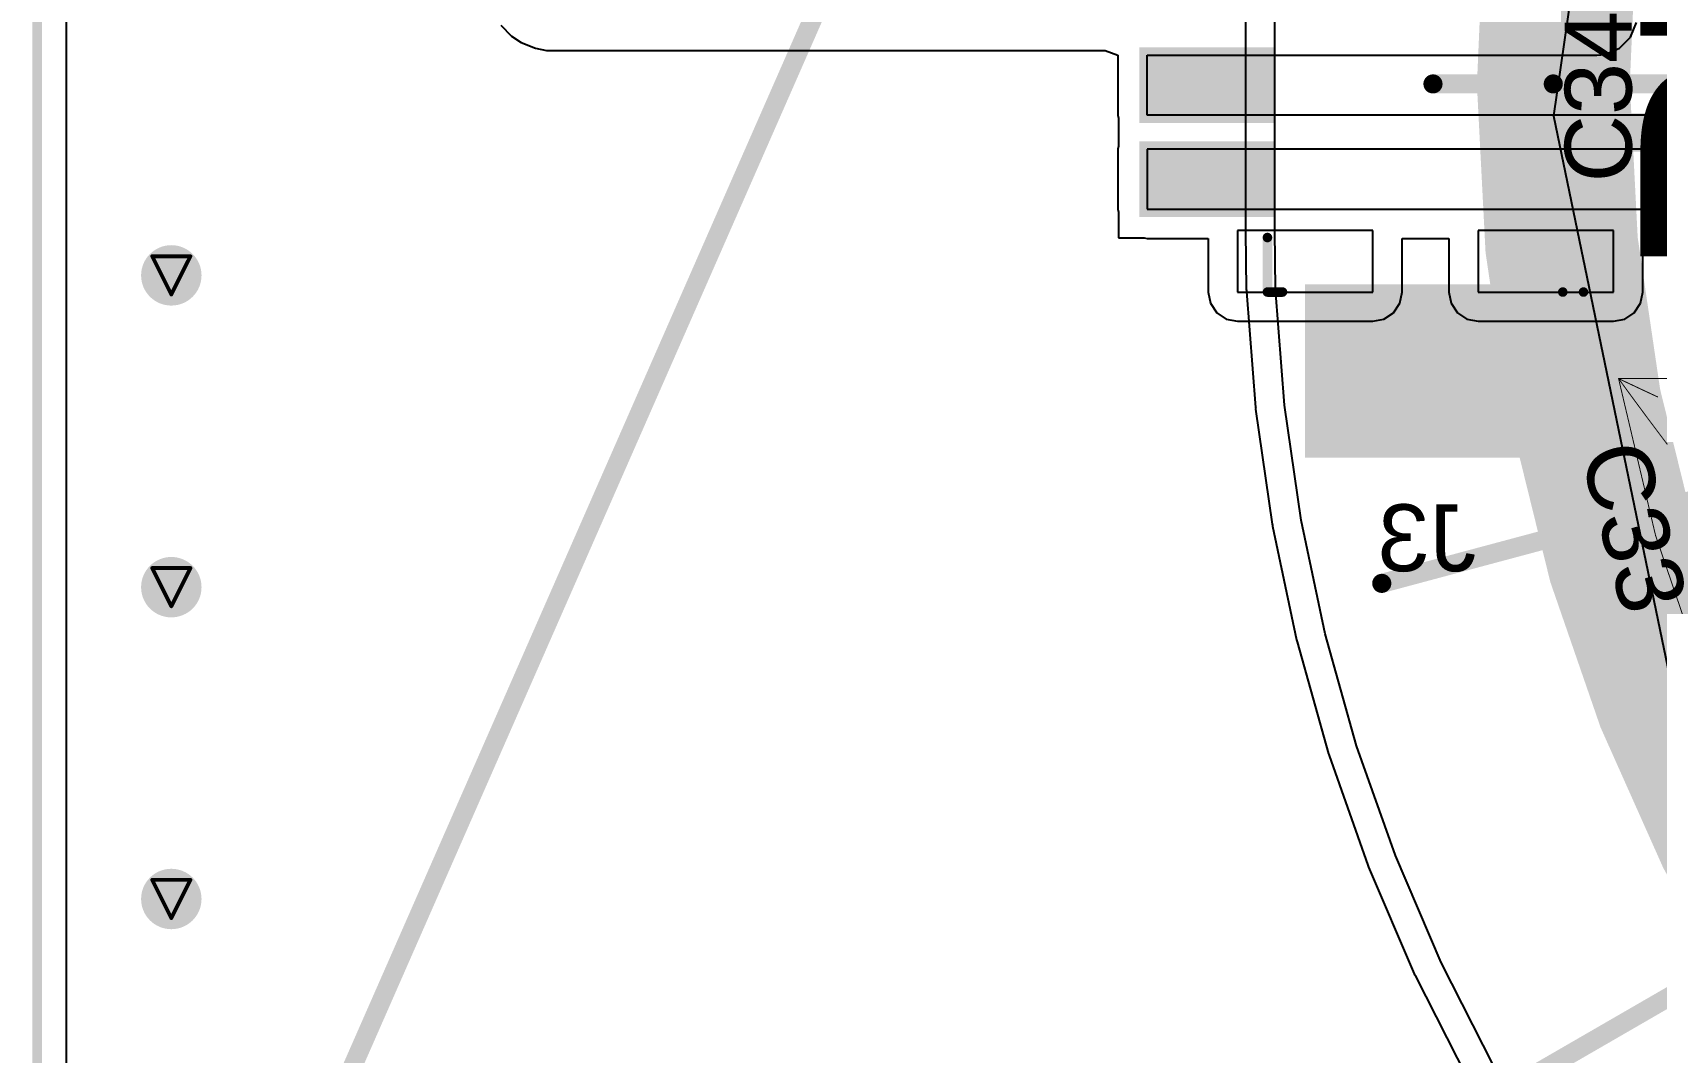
# Model space of a CAD drawing. Header units: inches. Extents: x -7 to 348, y -14 to 159.
# Drawn here: x -6.9 to 14.68, y 6.59 to 20.15 of the extents above; entities that cross this region are included whole.
import ezdxf

# ---------------------------------------------------------------- set-up
doc = ezdxf.new("R2010")
doc.units = ezdxf.units.IN
for name, color, linetype in [('Board Outline', 216, 'Continuous'), ('Bottom Layer', 5, 'Continuous'), ('Bottom Overlay', 54, 'Continuous'), ('Bottom Paste', 16, 'Continuous'), ('Bottom Solder', 6, 'Continuous'), ('Dimension', 6, 'Continuous'), ('Drill Drawing', 1, 'Continuous'), ('Fabrication', 76, 'Continuous'), ('Top Layer', 1, 'Continuous'), ('Top Overlay', 2, 'Continuous'), ('Via Holes', 16, 'Continuous')]:
    doc.layers.add(name, color=color, linetype=linetype)
doc.styles.add('Arial', font='', dxfattribs={"height": 0.2})
doc.styles.add('Arial Black_Bold', font='', dxfattribs={"height": 0.2})
doc.styles.get('Arial').set_extended_font_data('Arial')
doc.styles.get('Arial Black_Bold').set_extended_font_data('Arial Black', bold=True)

msp = doc.modelspace()

# ---------------------------------------------------------------- hatches: boundary and pattern name
at = {"layer": 'Bottom Layer'}
for points in [[(9.511000789999999, 19.84999713), (9.511000789999999, 19.04999619), (7.91100145, 19.04999619), (7.91100145, 19.84999713)], [(9.511000789999999, 18.59999963), (9.511000789999999, 17.79999869), (7.91100145, 17.79999869), (7.91100145, 18.59999963)], [(13.11099994, 16.69999962), (13.11099994, 14.59999874), (10.11100086, 14.59999874), (10.11100086, 16.69999962)]]:
    msp.add_hatch(color=5, dxfattribs=at).paths.add_polyline_path(points)
h = msp.add_hatch(color=5, dxfattribs=at)
edge = h.paths.add_edge_path()
edge.add_arc((-5.05733812, 16.92189402), 0.2999994, 0, 360)
h = msp.add_hatch(color=5, dxfattribs=at)
edge = h.paths.add_edge_path()
edge.add_arc((-5.05733812, 12.77661402), 0.2999994, 0, 360)
h = msp.add_hatch(color=5, dxfattribs=at)
edge = h.paths.add_edge_path()
edge.add_arc((-5.05733812, 8.63133402), 0.2999994, 0, 360)
at = {"layer": 'Bottom Paste'}
for points in [[(9.511000789999999, 19.84999713), (9.511000789999999, 19.04999619), (7.91100145, 19.04999619), (7.91100145, 19.84999713)], [(9.511000789999999, 18.59999963), (9.511000789999999, 17.79999869), (7.91100145, 17.79999869), (7.91100145, 18.59999963)], [(13.11099994, 16.69999962), (13.11099994, 14.59999874), (10.11100086, 14.59999874), (10.11100086, 16.69999962)]]:
    msp.add_hatch(color=16, dxfattribs=at).paths.add_polyline_path(points)
at = {"layer": 'Bottom Solder'}
for points in [[(9.61260079, 19.95159713), (9.61260079, 18.94839619), (7.809401449999999, 18.94839619), (7.809401449999999, 19.95159713)], [(9.61260079, 18.70159963), (9.61260079, 17.69839869), (7.809401449999999, 17.69839869), (7.809401449999999, 18.70159963)], [(13.21259994, 16.80159962), (13.21259994, 14.49839874), (10.00940086, 14.49839874), (10.00940086, 16.80159962)]]:
    msp.add_hatch(color=6, dxfattribs=at).paths.add_polyline_path(points)
h = msp.add_hatch(color=6, dxfattribs=at)
edge = h.paths.add_edge_path()
edge.add_arc((-5.05733812, 16.92189402), 0.4015993999999999, 0, 360)
h = msp.add_hatch(color=6, dxfattribs=at)
edge = h.paths.add_edge_path()
edge.add_arc((-5.05733812, 12.77661402), 0.4015993999999999, 0, 360)
h = msp.add_hatch(color=6, dxfattribs=at)
edge = h.paths.add_edge_path()
edge.add_arc((-5.05733812, 8.63133402), 0.4015993999999999, 0, 360)
at = {"layer": 'Top Layer'}
h = msp.add_hatch(color=1, dxfattribs=at)
edge = h.paths.add_edge_path()
edge.add_arc((-5.05733812, 16.92189402), 0.2999994, 0, 360)
h = msp.add_hatch(color=1, dxfattribs=at)
edge = h.paths.add_edge_path()
edge.add_arc((-5.05733812, 12.77661402), 0.2999994, 0, 360)
h = msp.add_hatch(color=1, dxfattribs=at)
edge = h.paths.add_edge_path()
edge.add_arc((-5.05733812, 8.63133402), 0.2999994, 0, 360)
at = {"layer": 'Via Holes'}
h = msp.add_hatch(color=7, dxfattribs=at)
edge = h.paths.add_edge_path()
edge.add_arc((-5.05733812, 16.92189402), 0.1499997, 0, 360)
h = msp.add_hatch(color=7, dxfattribs=at)
edge = h.paths.add_edge_path()
edge.add_arc((-5.05733812, 12.77661402), 0.1499997, 0, 360)
h = msp.add_hatch(color=7, dxfattribs=at)
edge = h.paths.add_edge_path()
edge.add_arc((-5.05733812, 8.63133402), 0.1499997, 0, 360)

# ---------------------------------------------------------------- linework, layer by layer
at = {"layer": 'Board Outline'}
msp.add_lwpolyline([(-6.839000799999999, -1.4500479, 0.127, 0.127, 0), (-6.839000799999999, 82.39995204, 0.127, 0.127, 0)], format="xyseb", dxfattribs=at)
msp.add_lwpolyline([(-6.839000799999999, -1.4500479, 0.127, 0.127, 0), (-6.839000799999999, 82.39995204, 0.127, 0.127, 0)], format="xyseb", dxfattribs=at)
msp.add_lwpolyline([(-6.839000799999999, -1.4500479, 0.127, 0.127, 0), (-6.839000799999999, 82.39995204, 0.127, 0.127, 0)], format="xyseb", dxfattribs=at)
msp.add_lwpolyline([(-6.839000799999999, -1.4500479, 0.127, 0.127, 0), (-6.839000799999999, 82.39995204, 0.127, 0.127, 0)], format="xyseb", dxfattribs=at)
at = {"layer": 'Bottom Layer'}
for p, q in [((-6.450550979999999, -1.4500479), (-6.450550979999999, 35.17263476)), ((-0.6785356, 20.24830342), (-0.5338445, 20.10361232)), ((-0.5338445, 20.10361232), (-0.4078147799999999, 20.01940116)), ((14.1891893, 19.94053162), (14.33740338, 20.0887457)), ((14.33740338, 20.0887457), (14.41761912, 20.28240038)), ((-0.4078147799999999, 20.01940116), (-0.21876512, 19.94109804)), ((-0.21876512, 19.94109804), (-0.07010654, 19.9115299)), ((-0.07010654, 19.9115299), (0.0322072, 19.91153244)), ((0.0322072, 19.91153244), (7.353490499999999, 19.91153244)), ((7.353490499999999, 19.91153244), (7.52253512, 19.84999586)), ((13.89073168, 19.84999586), (13.99553462, 19.86031588)), ((13.99553462, 19.86031588), (14.1891893, 19.94053162)), ((7.52253512, 19.84999586), (7.52253512, 19.04999492)), ((7.911000179999998, 19.04999492), (7.911000179999998, 19.8499984)), ((7.911000179999998, 19.8499984), (13.89073168, 19.84999586)), ((7.52253512, 19.04999492), (7.53000272, 19.01245372)), ((7.53000272, 19.01245372), (7.53000272, 18.6375421)), ((15.03280712, 19.04999492), (7.911000179999998, 19.04999492)), ((7.53000272, 18.6375421), (7.52253512, 18.6000009)), ((7.52253512, 18.6000009), (7.52253512, 17.79999742)), ((15.46279102, 18.6000009), (7.911000179999998, 18.6000009)), ((7.911000179999998, 18.6000009), (7.911000179999998, 17.79999742)), ((7.52253512, 17.79999742), (7.53000272, 17.76245622)), ((7.53000272, 17.76245622), (7.53000272, 17.41899996)), ((7.911000179999998, 17.79999742), (16.74848314, 17.79999742)), ((10.91099418, 17.51649786), (9.11099778, 17.51649786)), ((9.11099778, 17.51649786), (9.11099778, 16.69999962)), ((10.91099418, 16.69999962), (10.91099418, 17.51649786)), ((14.11100048, 17.51649278), (12.31100154, 17.51649532)), ((12.31100154, 17.51649532), (12.31100154, 16.69999962)), ((14.11100048, 16.69999962), (14.11100048, 17.51649278)), ((7.53000272, 17.41899996), (7.87345898, 17.41899996)), ((7.87345898, 17.41899996), (7.911000179999998, 17.41153236)), ((7.911000179999998, 17.41153236), (8.72253272, 17.41153236)), ((8.72253272, 17.41153236), (8.72253272, 16.69999962)), ((11.29945924, 16.69999962), (11.29945924, 17.41153236)), ((11.29945924, 17.41153236), (11.92253648, 17.41153236)), ((11.92253648, 17.41153236), (11.92253648, 16.69999962)), ((14.49946554, 16.69999962), (14.49946554, 17.41153236)), ((14.49946554, 17.41153236), (16.74848314, 17.41153236)), ((8.72253272, 16.69999962), (8.7521034, 16.55134104)), ((9.11099778, 16.69999962), (10.91099418, 16.69999962)), ((11.26988856, 16.55134104), (11.29945924, 16.69999962)), ((11.92253648, 16.69999962), (11.95210716, 16.55134104)), ((12.31100154, 16.69999962), (14.11100048, 16.69999962)), ((14.46989486, 16.55134104), (14.49946554, 16.69999962)), ((8.7521034, 16.55134104), (8.83631202, 16.42531386)), ((8.83631202, 16.42531386), (8.962339199999999, 16.34110524)), ((11.05965276, 16.34110524), (11.18567994, 16.42531386)), ((11.18567994, 16.42531386), (11.26988856, 16.55134104)), ((11.95210716, 16.55134104), (12.03631578, 16.42531386)), ((12.03631578, 16.42531386), (12.16234296, 16.34110524)), ((14.25965906, 16.34110524), (14.38568624, 16.42531386)), ((14.38568624, 16.42531386), (14.46989486, 16.55134104)), ((8.962339199999999, 16.34110524), (9.11099778, 16.31153456)), ((9.11099778, 16.31153456), (10.91099418, 16.31153456)), ((10.91099418, 16.31153456), (11.05965276, 16.34110524)), ((12.16234296, 16.34110524), (12.31100154, 16.31153456)), ((12.31100154, 16.31153456), (14.11100048, 16.31153456)), ((14.11100048, 16.31153456), (14.25965906, 16.34110524))]:
    msp.add_line(p, q, dxfattribs=at)
at = {"layer": 'Bottom Overlay'}
for points in [[(13.71100128, 22.19999878, 0.127, 0.127, 0), (13.71100382, 16.70000216, 0.127, 0.127, 0)], [(9.51099952, 16.69999962, 0.127, 0.127, 0), (9.51099952, 17.42500198, 0.127, 0.127, 0)], [(9.51099952, 16.69999962, 0.127, 0.127, 0), (9.71100166, 16.69999708, 0.127, 0.127, 0)], [(13.43600056, 16.69999962, 0.127, 0.127, 0), (13.71100382, 16.70000216, 0.127, 0.127, 0)]]:
    msp.add_lwpolyline(points, format="xyseb", dxfattribs=at)
for points in [[(9.47924952, 17.42500198, 0.0635, 0.0635, 1), (9.54274952, 17.42500198, 0.0635, 0.0635, 1)], [(9.47924952, 16.69999962, 0.0635, 0.0635, 1), (9.54274952, 16.69999962, 0.0635, 0.0635, 1)], [(9.47924952, 16.69999962, 0.0635, 0.0635, 1), (9.54274952, 16.69999962, 0.0635, 0.0635, 1)], [(9.679251659999998, 16.69999708, 0.0635, 0.0635, 1), (9.74275166, 16.69999708, 0.0635, 0.0635, 1)], [(13.40425056, 16.69999962, 0.0635, 0.0635, 1), (13.46775056, 16.69999962, 0.0635, 0.0635, 1)], [(13.67925382, 16.70000216, 0.0635, 0.0635, 1), (13.74275382, 16.70000216, 0.0635, 0.0635, 1)], [(13.67925382, 16.70000216, 0.0635, 0.0635, 1), (13.74275382, 16.70000216, 0.0635, 0.0635, 1)]]:
    msp.add_lwpolyline(points, format="xyseb", close=True, dxfattribs=at)
at = {"layer": 'Dimension'}
for points in [[(58.31000022, 19.46699942, 0.254, 0.254, 1), (13.30999878, 19.46699942, 0.254, 0.254, 1)], [(11.64750528, 19.46692068, 0.127, 0.127, 1), (11.77450528, 19.46692068, 0.127, 0.127, 1)], [(13.24649878, 19.46699942, 0.127, 0.127, 1), (13.37349878, 19.46699942, 0.127, 0.127, 1)], [(10.96697832, 12.82730226, 0.127, 0.127, 1), (11.09397832, 12.82730226, 0.127, 0.127, 1)]]:
    msp.add_lwpolyline(points, format="xyseb", close=True, dxfattribs=at)
for points in [[(11.51100568, 5.39999936, 0.254, 0.254, 0), (60.30564265999999, 33.60929524, 0.254, 0.254, 0)], [(11.03047832, 12.82730226, 0.254, 0.254, 0), (59.3267673, 25.76825935999999, 0.254, 0.254, 0)], [(11.71100528, 19.46692068, 0.254, 0.254, 0), (61.71100434, 19.46692576, 0.254, 0.254, 0)]]:
    msp.add_lwpolyline(points, format="xyseb", dxfattribs=at)
at = {"layer": 'Drill Drawing'}
for points in [[(-5.31133812, 17.17589402, 0.0508, 0.0508, 0), (-4.803338119999999, 17.17589402, 0.0508, 0.0508, 0)], [(-5.31133812, 17.17589402, 0.0508, 0.0508, 0), (-5.05733812, 16.66789402, 0.0508, 0.0508, 0)], [(-5.05733812, 16.66789402, 0.0508, 0.0508, 0), (-4.803338119999999, 17.17589402, 0.0508, 0.0508, 0)], [(-5.31133812, 13.03061402, 0.0508, 0.0508, 0), (-4.803338119999999, 13.03061402, 0.0508, 0.0508, 0)], [(-5.31133812, 13.03061402, 0.0508, 0.0508, 0), (-5.05733812, 12.52261402, 0.0508, 0.0508, 0)], [(-5.05733812, 12.52261402, 0.0508, 0.0508, 0), (-4.803338119999999, 13.03061402, 0.0508, 0.0508, 0)], [(-5.31133812, 8.88533402, 0.0508, 0.0508, 0), (-4.803338119999999, 8.88533402, 0.0508, 0.0508, 0)], [(-5.31133812, 8.88533402, 0.0508, 0.0508, 0), (-5.05733812, 8.37733402, 0.0508, 0.0508, 0)], [(-5.05733812, 8.37733402, 0.0508, 0.0508, 0), (-4.803338119999999, 8.88533402, 0.0508, 0.0508, 0)]]:
    msp.add_lwpolyline(points, format="xyseb", dxfattribs=at)
for points in [[(-5.32403812, 17.17589402, 0.0254, 0.0254, 1), (-5.29863812, 17.17589402, 0.0254, 0.0254, 1)], [(-5.32403812, 17.17589402, 0.0254, 0.0254, 1), (-5.29863812, 17.17589402, 0.0254, 0.0254, 1)], [(-4.81603812, 17.17589402, 0.0254, 0.0254, 1), (-4.79063812, 17.17589402, 0.0254, 0.0254, 1)], [(-4.81603812, 17.17589402, 0.0254, 0.0254, 1), (-4.79063812, 17.17589402, 0.0254, 0.0254, 1)], [(-5.07003812, 16.66789402, 0.0254, 0.0254, 1), (-5.04463812, 16.66789402, 0.0254, 0.0254, 1)], [(-5.07003812, 16.66789402, 0.0254, 0.0254, 1), (-5.04463812, 16.66789402, 0.0254, 0.0254, 1)], [(-5.32403812, 13.03061402, 0.0254, 0.0254, 1), (-5.29863812, 13.03061402, 0.0254, 0.0254, 1)], [(-5.32403812, 13.03061402, 0.0254, 0.0254, 1), (-5.29863812, 13.03061402, 0.0254, 0.0254, 1)], [(-4.81603812, 13.03061402, 0.0254, 0.0254, 1), (-4.79063812, 13.03061402, 0.0254, 0.0254, 1)], [(-4.81603812, 13.03061402, 0.0254, 0.0254, 1), (-4.79063812, 13.03061402, 0.0254, 0.0254, 1)], [(-5.07003812, 12.52261402, 0.0254, 0.0254, 1), (-5.04463812, 12.52261402, 0.0254, 0.0254, 1)], [(-5.07003812, 12.52261402, 0.0254, 0.0254, 1), (-5.04463812, 12.52261402, 0.0254, 0.0254, 1)], [(-5.32403812, 8.88533402, 0.0254, 0.0254, 1), (-5.29863812, 8.88533402, 0.0254, 0.0254, 1)], [(-5.32403812, 8.88533402, 0.0254, 0.0254, 1), (-5.29863812, 8.88533402, 0.0254, 0.0254, 1)], [(-4.81603812, 8.88533402, 0.0254, 0.0254, 1), (-4.79063812, 8.88533402, 0.0254, 0.0254, 1)], [(-4.81603812, 8.88533402, 0.0254, 0.0254, 1), (-4.79063812, 8.88533402, 0.0254, 0.0254, 1)], [(-5.07003812, 8.37733402, 0.0254, 0.0254, 1), (-5.04463812, 8.37733402, 0.0254, 0.0254, 1)], [(-5.07003812, 8.37733402, 0.0254, 0.0254, 1), (-5.04463812, 8.37733402, 0.0254, 0.0254, 1)]]:
    msp.add_lwpolyline(points, format="xyseb", close=True, dxfattribs=at)
at = {"layer": 'Fabrication'}
for points in [[(54.51114574, 31.13829434, 0.0127, 0.0127, -1.205705075990638), (14.17744688, 15.54997652, 0.0127, 0.0127, 0)], [(54.51114574, 31.13829434, 0.0127, 0.0127, -1.205705075990638), (14.17744688, 15.54997652, 0.0127, 0.0127, 0)], [(14.17744688, 15.54997398, 0.0127, 0.0127, 0), (22.3943037, 15.54997398, 0.0127, 0.0127, 0)], [(14.17744688, 15.54997398, 0.0127, 0.0127, 0), (14.19260306, 15.52903422, 0.0127, 0.0127, 0)], [(14.17744688, 15.54997398, 0.0127, 0.0127, 0), (14.19745446, 15.54045914, 0.0127, 0.0127, 0)], [(14.17744688, 15.54997398, 0.0127, 0.0127, 0), (14.19260306, 15.52903422, 0.0127, 0.0127, 0)], [(14.17744688, 15.54997398, 0.0127, 0.0127, 0), (22.3943037, 15.54997398, 0.0127, 0.0127, 0)], [(14.17744688, 15.54997398, 0.0127, 0.0127, 0), (14.19745446, 15.54045914, 0.0127, 0.0127, 0)], [(14.19745446, 15.54045914, 0.0127, 0.0127, 0), (14.21915622, 15.53014928, 0.0127, 0.0127, 0)], [(14.19745446, 15.54045914, 0.0127, 0.0127, 0), (14.21915622, 15.53014928, 0.0127, 0.0127, 0)], [(14.19260306, 15.52903422, 0.0127, 0.0127, 0), (14.20670768, 15.50957274, 0.0127, 0.0127, 0)], [(14.19260306, 15.52903422, 0.0127, 0.0127, 0), (14.20670768, 15.50957274, 0.0127, 0.0127, 0)], [(14.20670768, 15.50957274, 0.0127, 0.0127, 0), (14.22192736, 15.48859488, 0.0127, 0.0127, 0)], [(14.20670768, 15.50957274, 0.0127, 0.0127, 0), (14.22192736, 15.48859488, 0.0127, 0.0127, 0)], [(14.21915622, 15.53014928, 0.0127, 0.0127, 0), (14.24088338, 15.51983942, 0.0127, 0.0127, 0)], [(14.21915622, 15.53014928, 0.0127, 0.0127, 0), (14.24088338, 15.51983942, 0.0127, 0.0127, 0)], [(14.22192736, 15.48859488, 0.0127, 0.0127, 0), (14.23717752, 15.46759924, 0.0127, 0.0127, 0)], [(14.22192736, 15.48859488, 0.0127, 0.0127, 0), (14.23717752, 15.46759924, 0.0127, 0.0127, 0)], [(14.23717752, 15.46759924, 0.0127, 0.0127, 0), (14.25355036, 15.44508722, 0.0127, 0.0127, 0)], [(14.23717752, 15.46759924, 0.0127, 0.0127, 0), (14.25355036, 15.44508722, 0.0127, 0.0127, 0)], [(14.24088338, 15.51983942, 0.0127, 0.0127, 0), (14.26430472, 15.50873962, 0.0127, 0.0127, 0)], [(14.24088338, 15.51983942, 0.0127, 0.0127, 0), (14.26430472, 15.50873962, 0.0127, 0.0127, 0)], [(14.25355036, 15.44508722, 0.0127, 0.0127, 0), (14.26995622, 15.4225625, 0.0127, 0.0127, 0)], [(14.25355036, 15.44508722, 0.0127, 0.0127, 0), (14.26995622, 15.4225625, 0.0127, 0.0127, 0)], [(14.26430472, 15.50873962, 0.0127, 0.0127, 0), (14.28774892, 15.49764236, 0.0127, 0.0127, 0)], [(14.26430472, 15.50873962, 0.0127, 0.0127, 0), (14.28774892, 15.49764236, 0.0127, 0.0127, 0)], [(14.26995622, 15.4225625, 0.0127, 0.0127, 0), (14.2874873, 15.3985214, 0.0127, 0.0127, 0)], [(14.26995622, 15.4225625, 0.0127, 0.0127, 0), (14.2874873, 15.3985214, 0.0127, 0.0127, 0)], [(14.2874873, 15.3985214, 0.0127, 0.0127, 0), (14.3050514, 15.3744676, 0.0127, 0.0127, 0)], [(14.2874873, 15.3985214, 0.0127, 0.0127, 0), (14.3050514, 15.3744676, 0.0127, 0.0127, 0)], [(14.28774892, 15.49764236, 0.0127, 0.0127, 0), (14.31121852, 15.48654764, 0.0127, 0.0127, 0)], [(14.28774892, 15.49764236, 0.0127, 0.0127, 0), (14.31121852, 15.48654764, 0.0127, 0.0127, 0)], [(14.3050514, 15.3744676, 0.0127, 0.0127, 0), (14.3237458, 15.3489025, 0.0127, 0.0127, 0)], [(14.3050514, 15.3744676, 0.0127, 0.0127, 0), (14.3237458, 15.3489025, 0.0127, 0.0127, 0)], [(14.31121852, 15.48654764, 0.0127, 0.0127, 0), (14.3363823, 15.47466552, 0.0127, 0.0127, 0)], [(14.31121852, 15.48654764, 0.0127, 0.0127, 0), (14.3363823, 15.47466552, 0.0127, 0.0127, 0)], [(14.3237458, 15.3489025, 0.0127, 0.0127, 0), (14.34357304, 15.3218261, 0.0127, 0.0127, 0)], [(14.3237458, 15.3489025, 0.0127, 0.0127, 0), (14.34357304, 15.3218261, 0.0127, 0.0127, 0)], [(14.3363823, 15.47466552, 0.0127, 0.0127, 0), (14.36156894, 15.46278848, 0.0127, 0.0127, 0)], [(14.3363823, 15.47466552, 0.0127, 0.0127, 0), (14.36156894, 15.46278848, 0.0127, 0.0127, 0)], [(14.34357304, 15.3218261, 0.0127, 0.0127, 0), (14.36453566, 15.29324094, 0.0127, 0.0127, 0)], [(14.34357304, 15.3218261, 0.0127, 0.0127, 0), (14.36453566, 15.29324094, 0.0127, 0.0127, 0)], [(14.36156894, 15.46278848, 0.0127, 0.0127, 0), (14.3884523, 15.45012658, 0.0127, 0.0127, 0)], [(14.36156894, 15.46278848, 0.0127, 0.0127, 0), (14.3884523, 15.45012658, 0.0127, 0.0127, 0)], [(14.3884523, 15.45012658, 0.0127, 0.0127, 0), (14.4153509, 15.43747738, 0.0127, 0.0127, 0)], [(14.3884523, 15.45012658, 0.0127, 0.0127, 0), (14.4153509, 15.43747738, 0.0127, 0.0127, 0)], [(14.4153509, 15.43747738, 0.0127, 0.0127, 0), (14.44394876, 15.4240484, 0.0127, 0.0127, 0)], [(14.4153509, 15.43747738, 0.0127, 0.0127, 0), (14.44394876, 15.4240484, 0.0127, 0.0127, 0)], [(14.44394876, 15.4240484, 0.0127, 0.0127, 0), (14.47423826, 15.40984218, 0.0127, 0.0127, 0)], [(14.44394876, 15.4240484, 0.0127, 0.0127, 0), (14.47423826, 15.40984218, 0.0127, 0.0127, 0)], [(14.47423826, 15.40984218, 0.0127, 0.0127, 0), (14.5062194, 15.39486888, 0.0127, 0.0127, 0)], [(14.47423826, 15.40984218, 0.0127, 0.0127, 0), (14.5062194, 15.39486888, 0.0127, 0.0127, 0)], [(14.5062194, 15.39486888, 0.0127, 0.0127, 0), (14.5398871, 15.3791285, 0.0127, 0.0127, 0)], [(14.5062194, 15.39486888, 0.0127, 0.0127, 0), (14.5398871, 15.3791285, 0.0127, 0.0127, 0)], [(14.5398871, 15.3791285, 0.0127, 0.0127, 0), (14.57523628, 15.3626312, 0.0127, 0.0127, 0)], [(14.5398871, 15.3791285, 0.0127, 0.0127, 0), (14.57523628, 15.3626312, 0.0127, 0.0127, 0)], [(14.57523628, 15.3626312, 0.0127, 0.0127, 0), (14.61393826, 15.34459974, 0.0127, 0.0127, 0)], [(14.57523628, 15.3626312, 0.0127, 0.0127, 0), (14.61393826, 15.34459974, 0.0127, 0.0127, 0)], [(14.61393826, 15.34459974, 0.0127, 0.0127, 0), (14.65598542, 15.32504682, 0.0127, 0.0127, 0)], [(14.61393826, 15.34459974, 0.0127, 0.0127, 0), (14.65598542, 15.32504682, 0.0127, 0.0127, 0)], [(14.65598542, 15.32504682, 0.0127, 0.0127, 0), (14.70134982, 15.3039953, 0.0127, 0.0127, 0)], [(14.65598542, 15.32504682, 0.0127, 0.0127, 0), (14.70134982, 15.3039953, 0.0127, 0.0127, 0)], [(14.36453566, 15.29324094, 0.0127, 0.0127, 0), (14.3866362, 15.26315464, 0.0127, 0.0127, 0)], [(14.36453566, 15.29324094, 0.0127, 0.0127, 0), (14.3866362, 15.26315464, 0.0127, 0.0127, 0)], [(14.3866362, 15.26315464, 0.0127, 0.0127, 0), (14.40987466, 15.23157228, 0.0127, 0.0127, 0)], [(14.3866362, 15.26315464, 0.0127, 0.0127, 0), (14.40987466, 15.23157228, 0.0127, 0.0127, 0)], [(14.40987466, 15.23157228, 0.0127, 0.0127, 0), (14.43535848, 15.19699526, 0.0127, 0.0127, 0)], [(14.40987466, 15.23157228, 0.0127, 0.0127, 0), (14.43535848, 15.19699526, 0.0127, 0.0127, 0)], [(14.43535848, 15.19699526, 0.0127, 0.0127, 0), (14.4630902, 15.15944136, 0.0127, 0.0127, 0)], [(14.43535848, 15.19699526, 0.0127, 0.0127, 0), (14.4630902, 15.15944136, 0.0127, 0.0127, 0)], [(14.4630902, 15.15944136, 0.0127, 0.0127, 0), (14.49417726, 15.11742976, 0.0127, 0.0127, 0)], [(14.4630902, 15.15944136, 0.0127, 0.0127, 0), (14.49417726, 15.11742976, 0.0127, 0.0127, 0)], [(14.49417726, 15.11742976, 0.0127, 0.0127, 0), (14.53083962, 15.06800136, 0.0127, 0.0127, 0)], [(14.49417726, 15.11742976, 0.0127, 0.0127, 0), (14.53083962, 15.06800136, 0.0127, 0.0127, 0)], [(14.53083962, 15.06800136, 0.0127, 0.0127, 0), (14.57750704, 15.00526082, 0.0127, 0.0127, 0)], [(14.53083962, 15.06800136, 0.0127, 0.0127, 0), (14.57750704, 15.00526082, 0.0127, 0.0127, 0)], [(14.57750704, 15.00526082, 0.0127, 0.0127, 0), (14.65519802, 14.90124782, 0.0127, 0.0127, 0)], [(14.57750704, 15.00526082, 0.0127, 0.0127, 0), (14.65519802, 14.90124782, 0.0127, 0.0127, 0)], [(14.65519802, 14.90124782, 0.0127, 0.0127, 0), (14.82709252, 14.67301104, 0.0127, 0.0127, 0)], [(14.65519802, 14.90124782, 0.0127, 0.0127, 0), (14.82709252, 14.67301104, 0.0127, 0.0127, 0)]]:
    msp.add_lwpolyline(points, format="xyseb", dxfattribs=at)
for points in [[(14.17427188, 15.54997652, 0.00635, 0.00635, 1), (14.18062188, 15.54997652, 0.00635, 0.00635, 1)], [(14.17427188, 15.54997652, 0.00635, 0.00635, 1), (14.18062188, 15.54997652, 0.00635, 0.00635, 1)], [(14.17427188, 15.54997398, 0.00635, 0.00635, 1), (14.18062188, 15.54997398, 0.00635, 0.00635, 1)], [(14.17427188, 15.54997398, 0.00635, 0.00635, 1), (14.18062188, 15.54997398, 0.00635, 0.00635, 1)], [(14.17427188, 15.54997398, 0.00635, 0.00635, 1), (14.18062188, 15.54997398, 0.00635, 0.00635, 1)], [(14.17427188, 15.54997398, 0.00635, 0.00635, 1), (14.18062188, 15.54997398, 0.00635, 0.00635, 1)], [(14.17427188, 15.54997398, 0.00635, 0.00635, 1), (14.18062188, 15.54997398, 0.00635, 0.00635, 1)], [(14.17427188, 15.54997398, 0.00635, 0.00635, 1), (14.18062188, 15.54997398, 0.00635, 0.00635, 1)], [(14.19427946, 15.54045914, 0.00635, 0.00635, 1), (14.20062946, 15.54045914, 0.00635, 0.00635, 1)], [(14.19427946, 15.54045914, 0.00635, 0.00635, 1), (14.20062946, 15.54045914, 0.00635, 0.00635, 1)], [(14.19427946, 15.54045914, 0.00635, 0.00635, 1), (14.20062946, 15.54045914, 0.00635, 0.00635, 1)], [(14.19427946, 15.54045914, 0.00635, 0.00635, 1), (14.20062946, 15.54045914, 0.00635, 0.00635, 1)], [(14.18942806, 15.52903422, 0.00635, 0.00635, 1), (14.19577806, 15.52903422, 0.00635, 0.00635, 1)], [(14.18942806, 15.52903422, 0.00635, 0.00635, 1), (14.19577806, 15.52903422, 0.00635, 0.00635, 1)], [(14.18942806, 15.52903422, 0.00635, 0.00635, 1), (14.19577806, 15.52903422, 0.00635, 0.00635, 1)], [(14.18942806, 15.52903422, 0.00635, 0.00635, 1), (14.19577806, 15.52903422, 0.00635, 0.00635, 1)], [(14.20353268, 15.50957274, 0.00635, 0.00635, 1), (14.20988268, 15.50957274, 0.00635, 0.00635, 1)], [(14.20353268, 15.50957274, 0.00635, 0.00635, 1), (14.20988268, 15.50957274, 0.00635, 0.00635, 1)], [(14.20353268, 15.50957274, 0.00635, 0.00635, 1), (14.20988268, 15.50957274, 0.00635, 0.00635, 1)], [(14.20353268, 15.50957274, 0.00635, 0.00635, 1), (14.20988268, 15.50957274, 0.00635, 0.00635, 1)], [(14.21598122, 15.53014928, 0.00635, 0.00635, 1), (14.22233122, 15.53014928, 0.00635, 0.00635, 1)], [(14.21598122, 15.53014928, 0.00635, 0.00635, 1), (14.22233122, 15.53014928, 0.00635, 0.00635, 1)], [(14.21598122, 15.53014928, 0.00635, 0.00635, 1), (14.22233122, 15.53014928, 0.00635, 0.00635, 1)], [(14.21598122, 15.53014928, 0.00635, 0.00635, 1), (14.22233122, 15.53014928, 0.00635, 0.00635, 1)], [(14.21875236, 15.48859488, 0.00635, 0.00635, 1), (14.22510236, 15.48859488, 0.00635, 0.00635, 1)], [(14.21875236, 15.48859488, 0.00635, 0.00635, 1), (14.22510236, 15.48859488, 0.00635, 0.00635, 1)], [(14.21875236, 15.48859488, 0.00635, 0.00635, 1), (14.22510236, 15.48859488, 0.00635, 0.00635, 1)], [(14.21875236, 15.48859488, 0.00635, 0.00635, 1), (14.22510236, 15.48859488, 0.00635, 0.00635, 1)], [(14.23400252, 15.46759924, 0.00635, 0.00635, 1), (14.24035252, 15.46759924, 0.00635, 0.00635, 1)], [(14.23400252, 15.46759924, 0.00635, 0.00635, 1), (14.24035252, 15.46759924, 0.00635, 0.00635, 1)], [(14.23400252, 15.46759924, 0.00635, 0.00635, 1), (14.24035252, 15.46759924, 0.00635, 0.00635, 1)], [(14.23400252, 15.46759924, 0.00635, 0.00635, 1), (14.24035252, 15.46759924, 0.00635, 0.00635, 1)], [(14.23770838, 15.51983942, 0.00635, 0.00635, 1), (14.24405838, 15.51983942, 0.00635, 0.00635, 1)], [(14.23770838, 15.51983942, 0.00635, 0.00635, 1), (14.24405838, 15.51983942, 0.00635, 0.00635, 1)], [(14.23770838, 15.51983942, 0.00635, 0.00635, 1), (14.24405838, 15.51983942, 0.00635, 0.00635, 1)], [(14.23770838, 15.51983942, 0.00635, 0.00635, 1), (14.24405838, 15.51983942, 0.00635, 0.00635, 1)], [(14.25037536, 15.44508722, 0.00635, 0.00635, 1), (14.25672536, 15.44508722, 0.00635, 0.00635, 1)], [(14.25037536, 15.44508722, 0.00635, 0.00635, 1), (14.25672536, 15.44508722, 0.00635, 0.00635, 1)], [(14.25037536, 15.44508722, 0.00635, 0.00635, 1), (14.25672536, 15.44508722, 0.00635, 0.00635, 1)], [(14.25037536, 15.44508722, 0.00635, 0.00635, 1), (14.25672536, 15.44508722, 0.00635, 0.00635, 1)], [(14.26112972, 15.50873962, 0.00635, 0.00635, 1), (14.26747972, 15.50873962, 0.00635, 0.00635, 1)], [(14.26112972, 15.50873962, 0.00635, 0.00635, 1), (14.26747972, 15.50873962, 0.00635, 0.00635, 1)], [(14.26112972, 15.50873962, 0.00635, 0.00635, 1), (14.26747972, 15.50873962, 0.00635, 0.00635, 1)], [(14.26112972, 15.50873962, 0.00635, 0.00635, 1), (14.26747972, 15.50873962, 0.00635, 0.00635, 1)], [(14.26678122, 15.4225625, 0.00635, 0.00635, 1), (14.27313122, 15.4225625, 0.00635, 0.00635, 1)], [(14.26678122, 15.4225625, 0.00635, 0.00635, 1), (14.27313122, 15.4225625, 0.00635, 0.00635, 1)], [(14.26678122, 15.4225625, 0.00635, 0.00635, 1), (14.27313122, 15.4225625, 0.00635, 0.00635, 1)], [(14.26678122, 15.4225625, 0.00635, 0.00635, 1), (14.27313122, 15.4225625, 0.00635, 0.00635, 1)], [(14.2843123, 15.3985214, 0.00635, 0.00635, 1), (14.2906623, 15.3985214, 0.00635, 0.00635, 1)], [(14.2843123, 15.3985214, 0.00635, 0.00635, 1), (14.2906623, 15.3985214, 0.00635, 0.00635, 1)], [(14.2843123, 15.3985214, 0.00635, 0.00635, 1), (14.2906623, 15.3985214, 0.00635, 0.00635, 1)], [(14.2843123, 15.3985214, 0.00635, 0.00635, 1), (14.2906623, 15.3985214, 0.00635, 0.00635, 1)], [(14.28457392, 15.49764236, 0.00635, 0.00635, 1), (14.29092392, 15.49764236, 0.00635, 0.00635, 1)], [(14.28457392, 15.49764236, 0.00635, 0.00635, 1), (14.29092392, 15.49764236, 0.00635, 0.00635, 1)], [(14.28457392, 15.49764236, 0.00635, 0.00635, 1), (14.29092392, 15.49764236, 0.00635, 0.00635, 1)], [(14.28457392, 15.49764236, 0.00635, 0.00635, 1), (14.29092392, 15.49764236, 0.00635, 0.00635, 1)], [(14.3018764, 15.3744676, 0.00635, 0.00635, 1), (14.3082264, 15.3744676, 0.00635, 0.00635, 1)], [(14.3018764, 15.3744676, 0.00635, 0.00635, 1), (14.3082264, 15.3744676, 0.00635, 0.00635, 1)], [(14.3018764, 15.3744676, 0.00635, 0.00635, 1), (14.3082264, 15.3744676, 0.00635, 0.00635, 1)], [(14.3018764, 15.3744676, 0.00635, 0.00635, 1), (14.3082264, 15.3744676, 0.00635, 0.00635, 1)], [(14.30804352, 15.48654764, 0.00635, 0.00635, 1), (14.31439352, 15.48654764, 0.00635, 0.00635, 1)], [(14.30804352, 15.48654764, 0.00635, 0.00635, 1), (14.31439352, 15.48654764, 0.00635, 0.00635, 1)], [(14.30804352, 15.48654764, 0.00635, 0.00635, 1), (14.31439352, 15.48654764, 0.00635, 0.00635, 1)], [(14.30804352, 15.48654764, 0.00635, 0.00635, 1), (14.31439352, 15.48654764, 0.00635, 0.00635, 1)], [(14.3205708, 15.3489025, 0.00635, 0.00635, 1), (14.3269208, 15.3489025, 0.00635, 0.00635, 1)], [(14.3205708, 15.3489025, 0.00635, 0.00635, 1), (14.3269208, 15.3489025, 0.00635, 0.00635, 1)], [(14.3205708, 15.3489025, 0.00635, 0.00635, 1), (14.3269208, 15.3489025, 0.00635, 0.00635, 1)], [(14.3205708, 15.3489025, 0.00635, 0.00635, 1), (14.3269208, 15.3489025, 0.00635, 0.00635, 1)], [(14.3332073, 15.47466552, 0.00635, 0.00635, 1), (14.3395573, 15.47466552, 0.00635, 0.00635, 1)], [(14.3332073, 15.47466552, 0.00635, 0.00635, 1), (14.3395573, 15.47466552, 0.00635, 0.00635, 1)], [(14.3332073, 15.47466552, 0.00635, 0.00635, 1), (14.3395573, 15.47466552, 0.00635, 0.00635, 1)], [(14.3332073, 15.47466552, 0.00635, 0.00635, 1), (14.3395573, 15.47466552, 0.00635, 0.00635, 1)], [(14.34039804, 15.3218261, 0.00635, 0.00635, 1), (14.34674804, 15.3218261, 0.00635, 0.00635, 1)], [(14.34039804, 15.3218261, 0.00635, 0.00635, 1), (14.34674804, 15.3218261, 0.00635, 0.00635, 1)], [(14.34039804, 15.3218261, 0.00635, 0.00635, 1), (14.34674804, 15.3218261, 0.00635, 0.00635, 1)], [(14.34039804, 15.3218261, 0.00635, 0.00635, 1), (14.34674804, 15.3218261, 0.00635, 0.00635, 1)], [(14.35839394, 15.46278848, 0.00635, 0.00635, 1), (14.36474394, 15.46278848, 0.00635, 0.00635, 1)], [(14.35839394, 15.46278848, 0.00635, 0.00635, 1), (14.36474394, 15.46278848, 0.00635, 0.00635, 1)], [(14.35839394, 15.46278848, 0.00635, 0.00635, 1), (14.36474394, 15.46278848, 0.00635, 0.00635, 1)], [(14.35839394, 15.46278848, 0.00635, 0.00635, 1), (14.36474394, 15.46278848, 0.00635, 0.00635, 1)], [(14.3852773, 15.45012658, 0.00635, 0.00635, 1), (14.3916273, 15.45012658, 0.00635, 0.00635, 1)], [(14.3852773, 15.45012658, 0.00635, 0.00635, 1), (14.3916273, 15.45012658, 0.00635, 0.00635, 1)], [(14.3852773, 15.45012658, 0.00635, 0.00635, 1), (14.3916273, 15.45012658, 0.00635, 0.00635, 1)], [(14.3852773, 15.45012658, 0.00635, 0.00635, 1), (14.3916273, 15.45012658, 0.00635, 0.00635, 1)], [(14.4121759, 15.43747738, 0.00635, 0.00635, 1), (14.4185259, 15.43747738, 0.00635, 0.00635, 1)], [(14.4121759, 15.43747738, 0.00635, 0.00635, 1), (14.4185259, 15.43747738, 0.00635, 0.00635, 1)], [(14.4121759, 15.43747738, 0.00635, 0.00635, 1), (14.4185259, 15.43747738, 0.00635, 0.00635, 1)], [(14.4121759, 15.43747738, 0.00635, 0.00635, 1), (14.4185259, 15.43747738, 0.00635, 0.00635, 1)], [(14.44077376, 15.4240484, 0.00635, 0.00635, 1), (14.44712376, 15.4240484, 0.00635, 0.00635, 1)], [(14.44077376, 15.4240484, 0.00635, 0.00635, 1), (14.44712376, 15.4240484, 0.00635, 0.00635, 1)], [(14.44077376, 15.4240484, 0.00635, 0.00635, 1), (14.44712376, 15.4240484, 0.00635, 0.00635, 1)], [(14.44077376, 15.4240484, 0.00635, 0.00635, 1), (14.44712376, 15.4240484, 0.00635, 0.00635, 1)], [(14.47106326, 15.40984218, 0.00635, 0.00635, 1), (14.47741326, 15.40984218, 0.00635, 0.00635, 1)], [(14.47106326, 15.40984218, 0.00635, 0.00635, 1), (14.47741326, 15.40984218, 0.00635, 0.00635, 1)], [(14.47106326, 15.40984218, 0.00635, 0.00635, 1), (14.47741326, 15.40984218, 0.00635, 0.00635, 1)], [(14.47106326, 15.40984218, 0.00635, 0.00635, 1), (14.47741326, 15.40984218, 0.00635, 0.00635, 1)], [(14.5030444, 15.39486888, 0.00635, 0.00635, 1), (14.5093944, 15.39486888, 0.00635, 0.00635, 1)], [(14.5030444, 15.39486888, 0.00635, 0.00635, 1), (14.5093944, 15.39486888, 0.00635, 0.00635, 1)], [(14.5030444, 15.39486888, 0.00635, 0.00635, 1), (14.5093944, 15.39486888, 0.00635, 0.00635, 1)], [(14.5030444, 15.39486888, 0.00635, 0.00635, 1), (14.5093944, 15.39486888, 0.00635, 0.00635, 1)], [(14.5367121, 15.3791285, 0.00635, 0.00635, 1), (14.5430621, 15.3791285, 0.00635, 0.00635, 1)], [(14.5367121, 15.3791285, 0.00635, 0.00635, 1), (14.5430621, 15.3791285, 0.00635, 0.00635, 1)], [(14.5367121, 15.3791285, 0.00635, 0.00635, 1), (14.5430621, 15.3791285, 0.00635, 0.00635, 1)], [(14.5367121, 15.3791285, 0.00635, 0.00635, 1), (14.5430621, 15.3791285, 0.00635, 0.00635, 1)], [(14.57206128, 15.3626312, 0.00635, 0.00635, 1), (14.57841128, 15.3626312, 0.00635, 0.00635, 1)], [(14.57206128, 15.3626312, 0.00635, 0.00635, 1), (14.57841128, 15.3626312, 0.00635, 0.00635, 1)], [(14.57206128, 15.3626312, 0.00635, 0.00635, 1), (14.57841128, 15.3626312, 0.00635, 0.00635, 1)], [(14.57206128, 15.3626312, 0.00635, 0.00635, 1), (14.57841128, 15.3626312, 0.00635, 0.00635, 1)], [(14.61076326, 15.34459974, 0.00635, 0.00635, 1), (14.61711326, 15.34459974, 0.00635, 0.00635, 1)], [(14.61076326, 15.34459974, 0.00635, 0.00635, 1), (14.61711326, 15.34459974, 0.00635, 0.00635, 1)], [(14.61076326, 15.34459974, 0.00635, 0.00635, 1), (14.61711326, 15.34459974, 0.00635, 0.00635, 1)], [(14.61076326, 15.34459974, 0.00635, 0.00635, 1), (14.61711326, 15.34459974, 0.00635, 0.00635, 1)], [(14.65281042, 15.32504682, 0.00635, 0.00635, 1), (14.65916042, 15.32504682, 0.00635, 0.00635, 1)], [(14.65281042, 15.32504682, 0.00635, 0.00635, 1), (14.65916042, 15.32504682, 0.00635, 0.00635, 1)], [(14.65281042, 15.32504682, 0.00635, 0.00635, 1), (14.65916042, 15.32504682, 0.00635, 0.00635, 1)], [(14.65281042, 15.32504682, 0.00635, 0.00635, 1), (14.65916042, 15.32504682, 0.00635, 0.00635, 1)], [(14.36136066, 15.29324094, 0.00635, 0.00635, 1), (14.36771066, 15.29324094, 0.00635, 0.00635, 1)], [(14.36136066, 15.29324094, 0.00635, 0.00635, 1), (14.36771066, 15.29324094, 0.00635, 0.00635, 1)], [(14.36136066, 15.29324094, 0.00635, 0.00635, 1), (14.36771066, 15.29324094, 0.00635, 0.00635, 1)], [(14.36136066, 15.29324094, 0.00635, 0.00635, 1), (14.36771066, 15.29324094, 0.00635, 0.00635, 1)], [(14.3834612, 15.26315464, 0.00635, 0.00635, 1), (14.3898112, 15.26315464, 0.00635, 0.00635, 1)], [(14.3834612, 15.26315464, 0.00635, 0.00635, 1), (14.3898112, 15.26315464, 0.00635, 0.00635, 1)], [(14.3834612, 15.26315464, 0.00635, 0.00635, 1), (14.3898112, 15.26315464, 0.00635, 0.00635, 1)], [(14.3834612, 15.26315464, 0.00635, 0.00635, 1), (14.3898112, 15.26315464, 0.00635, 0.00635, 1)], [(14.40669966, 15.23157228, 0.00635, 0.00635, 1), (14.41304966, 15.23157228, 0.00635, 0.00635, 1)], [(14.40669966, 15.23157228, 0.00635, 0.00635, 1), (14.41304966, 15.23157228, 0.00635, 0.00635, 1)], [(14.40669966, 15.23157228, 0.00635, 0.00635, 1), (14.41304966, 15.23157228, 0.00635, 0.00635, 1)], [(14.40669966, 15.23157228, 0.00635, 0.00635, 1), (14.41304966, 15.23157228, 0.00635, 0.00635, 1)], [(14.43218348, 15.19699526, 0.00635, 0.00635, 1), (14.43853348, 15.19699526, 0.00635, 0.00635, 1)], [(14.43218348, 15.19699526, 0.00635, 0.00635, 1), (14.43853348, 15.19699526, 0.00635, 0.00635, 1)], [(14.43218348, 15.19699526, 0.00635, 0.00635, 1), (14.43853348, 15.19699526, 0.00635, 0.00635, 1)], [(14.43218348, 15.19699526, 0.00635, 0.00635, 1), (14.43853348, 15.19699526, 0.00635, 0.00635, 1)], [(14.4599152, 15.15944136, 0.00635, 0.00635, 1), (14.4662652, 15.15944136, 0.00635, 0.00635, 1)], [(14.4599152, 15.15944136, 0.00635, 0.00635, 1), (14.4662652, 15.15944136, 0.00635, 0.00635, 1)], [(14.4599152, 15.15944136, 0.00635, 0.00635, 1), (14.4662652, 15.15944136, 0.00635, 0.00635, 1)], [(14.4599152, 15.15944136, 0.00635, 0.00635, 1), (14.4662652, 15.15944136, 0.00635, 0.00635, 1)], [(14.49100226, 15.11742976, 0.00635, 0.00635, 1), (14.49735226, 15.11742976, 0.00635, 0.00635, 1)], [(14.49100226, 15.11742976, 0.00635, 0.00635, 1), (14.49735226, 15.11742976, 0.00635, 0.00635, 1)], [(14.49100226, 15.11742976, 0.00635, 0.00635, 1), (14.49735226, 15.11742976, 0.00635, 0.00635, 1)], [(14.49100226, 15.11742976, 0.00635, 0.00635, 1), (14.49735226, 15.11742976, 0.00635, 0.00635, 1)], [(14.52766462, 15.06800136, 0.00635, 0.00635, 1), (14.53401462, 15.06800136, 0.00635, 0.00635, 1)], [(14.52766462, 15.06800136, 0.00635, 0.00635, 1), (14.53401462, 15.06800136, 0.00635, 0.00635, 1)], [(14.52766462, 15.06800136, 0.00635, 0.00635, 1), (14.53401462, 15.06800136, 0.00635, 0.00635, 1)], [(14.52766462, 15.06800136, 0.00635, 0.00635, 1), (14.53401462, 15.06800136, 0.00635, 0.00635, 1)], [(14.57433204, 15.00526082, 0.00635, 0.00635, 1), (14.58068204, 15.00526082, 0.00635, 0.00635, 1)], [(14.57433204, 15.00526082, 0.00635, 0.00635, 1), (14.58068204, 15.00526082, 0.00635, 0.00635, 1)], [(14.57433204, 15.00526082, 0.00635, 0.00635, 1), (14.58068204, 15.00526082, 0.00635, 0.00635, 1)], [(14.57433204, 15.00526082, 0.00635, 0.00635, 1), (14.58068204, 15.00526082, 0.00635, 0.00635, 1)], [(14.65202302, 14.90124782, 0.00635, 0.00635, 1), (14.65837302, 14.90124782, 0.00635, 0.00635, 1)], [(14.65202302, 14.90124782, 0.00635, 0.00635, 1), (14.65837302, 14.90124782, 0.00635, 0.00635, 1)], [(14.65202302, 14.90124782, 0.00635, 0.00635, 1), (14.65837302, 14.90124782, 0.00635, 0.00635, 1)], [(14.65202302, 14.90124782, 0.00635, 0.00635, 1), (14.65837302, 14.90124782, 0.00635, 0.00635, 1)]]:
    msp.add_lwpolyline(points, format="xyseb", close=True, dxfattribs=at)
at = {"layer": 'Top Layer'}
for p, q in [((-6.450550979999999, -1.4500479), (-6.450550979999999, 35.17263476)), ((14.81157058, 29.5368853), (13.31396626, 19.04441962)), ((9.220921359999998, 23.36248566), (9.22092644, 17.51158804)), ((9.6093915, 17.51158804), (9.60938642, 23.37199542)), ((13.31396626, 19.04441962), (15.42599912, 8.817800499999999)), ((9.22092644, 17.51158804), (9.221391259999999, 17.50925378)), ((9.221391259999999, 17.50925378), (9.22095438, 17.50691444)), ((9.22095438, 17.50691444), (9.23025332, 16.73404324)), ((9.61869044, 16.73871684), (9.6093915, 17.51158804)), ((9.23025332, 16.73404324), (9.23291778, 16.72143722)), ((9.23291778, 16.72143722), (9.231391239999999, 16.70864578)), ((9.231391239999999, 16.70864578), (9.351053180000001, 15.1674322)), ((9.73835238, 15.19750326), (9.61869044, 16.73871684)), ((9.351053180000001, 15.1674322), (9.35453806, 15.15502684)), ((9.35453806, 15.15502684), (9.35384972, 15.14216428)), ((9.35384972, 15.14216428), (9.57405502, 13.61208098)), ((9.95855768, 13.66741742), (9.73835238, 15.19750326)), ((9.57405502, 13.61208098), (9.57834254, 13.59993216)), ((9.57834254, 13.59993216), (9.57849748, 13.58705182)), ((10.27836654, 12.15500744), (9.95855768, 13.66741742)), ((9.57849748, 13.58705182), (9.89830634, 12.07464184)), ((10.69640736, 10.66675286), (10.27836654, 12.15500744)), ((9.89830634, 12.07464184), (9.90337872, 12.06279782)), ((9.90337872, 12.06279782), (9.904376939999999, 12.04995558)), ((9.904376939999999, 12.04995558), (10.32241522, 10.561701)), ((11.21089198, 9.209029079999999), (10.69640736, 10.66675286)), ((10.32241522, 10.561701), (10.32825468, 10.55021258)), ((10.32825468, 10.55021258), (10.33008856, 10.53746432)), ((10.33008856, 10.53746432), (10.84457318, 9.07974054)), ((10.84457318, 9.07974054), (10.85114924, 9.06866106)), ((10.85114924, 9.06866106), (10.8538137, 9.05605758)), ((11.81961822, 7.788074339999999), (11.21089198, 9.209029079999999)), ((10.8538137, 9.05605758), (11.46253994, 7.63510538)), ((12.5199775, 6.40997448), (11.81961822, 7.788074339999999)), ((11.46253994, 7.63510538), (11.46982466, 7.624480559999999)), ((11.46982466, 7.624480559999999), (11.47330954, 7.61207774)), ((11.47330954, 7.61207774), (12.17366882, 6.233977879999999))]:
    msp.add_line(p, q, dxfattribs=at)
for points in [[(14.24462226, 13.13484546, 2.032, 2.032, -0.2676026834910096), (19.45239696, 34.99795388, 2.032, 2.032, 0)], [(13.45855322, 18.81989378, 0.508, 0.508, 0), (15.25856232, 18.8199014, 0.508, 0.508, 0)], [(16.63081256, 7.786212519999999, 2.032, 2.032, -0.0653531666333387), (14.2446248, 13.13484546, 2.032, 2.032, 0)], [(14.38001442, 13.0622421, 0.508, 0.508, 0), (16.09585046, 13.5220075, 0.508, 0.508, 0)], [(14.24462226, 13.13484546, 0.508, 0.508, 0), (14.2446248, 13.13484546, 0.508, 0.508, 0)], [(14.2446248, 13.13484546, 0.508, 0.508, 0), (14.29357822, 13.14796202, 0.508, 0.508, 0)]]:
    msp.add_lwpolyline(points, format="xyseb", dxfattribs=at)
for points in [[(13.33155322, 18.81989378, 0.254, 0.254, 1), (13.58555322, 18.81989378, 0.254, 0.254, 1)], [(13.73662226, 13.13484546, 1.016, 1.016, 1), (14.75262226, 13.13484546, 1.016, 1.016, 1)], [(13.7366248, 13.13484546, 1.016, 1.016, 1), (14.7526248, 13.13484546, 1.016, 1.016, 1)], [(14.11762226, 13.13484546, 0.254, 0.254, 1), (14.37162226, 13.13484546, 0.254, 0.254, 1)], [(14.1176248, 13.13484546, 0.254, 0.254, 1), (14.3716248, 13.13484546, 0.254, 0.254, 1)], [(14.1176248, 13.13484546, 0.254, 0.254, 1), (14.3716248, 13.13484546, 0.254, 0.254, 1)], [(14.16657822, 13.14796202, 0.254, 0.254, 1), (14.42057822, 13.14796202, 0.254, 0.254, 1)], [(14.25301442, 13.0622421, 0.254, 0.254, 1), (14.50701442, 13.0622421, 0.254, 0.254, 1)]]:
    msp.add_lwpolyline(points, format="xyseb", close=True, dxfattribs=at)
at = {"layer": 'Top Overlay'}
msp.add_lwpolyline([(-4.56428602, 2.04202538, 0.254, 0.254, 0), (12.39104456, 40.65210818, 0.254, 0.254, 0)], format="xyseb", dxfattribs=at)

# ---------------------------------------------------------------- texts
at = {"layer": 'Bottom Overlay', "style": 'Arial Black_Bold', "text_generation_flag": 2}
msp.add_text('BLDC', height=2.54, rotation=270, dxfattribs=at).set_placement((14.46782984, 16.90339774))
at = {"layer": 'Bottom Overlay', "style": 'Arial', "text_generation_flag": 2}
msp.add_text('J3', height=0.889, dxfattribs=at).set_placement((12.28599778, 12.98868116))
at = {"layer": 'Top Overlay', "style": 'Arial'}
for s, rotation, p in [('C34', 90, (14.3517366, 18.15799772)), ('C33', 285, (13.66070166, 14.56639454))]:
    msp.add_text(s, height=0.889, rotation=rotation, dxfattribs=at).set_placement(p)

doc.saveas('drawing.dxf')
